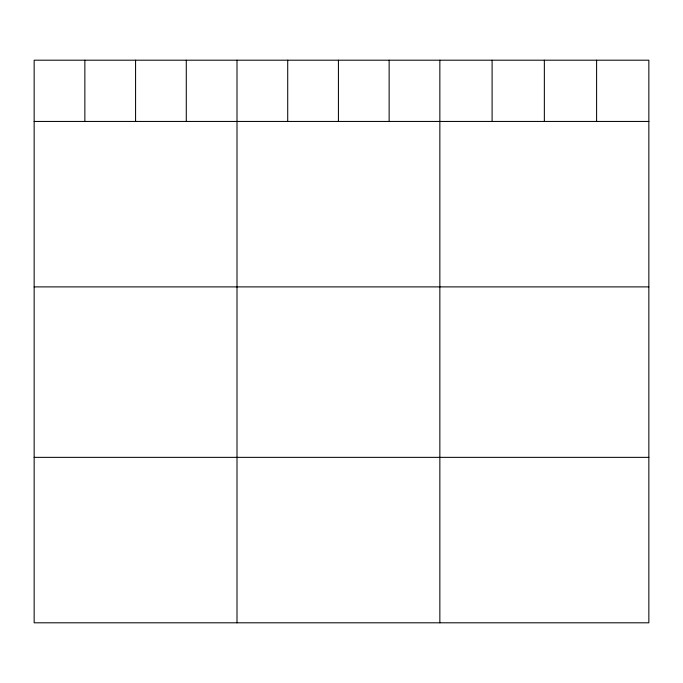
<?xml version="1.0" encoding="UTF-8"?>
<svg xmlns="http://www.w3.org/2000/svg" width="683" height="683" viewBox="0 0 683 683"><rect width="100%" height="100%" fill="white"/><g stroke="black" fill="none" stroke-linecap="round" stroke-linejoin="round"><path stroke-width="1.02" d="M648.85 121.446L648.85 622.802L34.15 622.802L34.15 60.198L648.85 60.198L648.85 121.446L34.15 121.446M34.15 286.894L648.85 286.894M34.15 457.354L648.85 457.354M596.601 60.198L596.601 121.446M544.351 60.198L544.351 121.446M492.101 60.198L492.101 121.446M439.852 60.198L439.852 622.802M389.139 60.198L389.139 121.446M338.426 60.198L338.426 121.446M287.714 60.198L287.714 121.446M237.001 60.198L237.001 622.802M186.288 60.198L186.288 121.446M135.576 60.198L135.576 121.446M84.863 60.198L84.863 121.446"/></g></svg>
